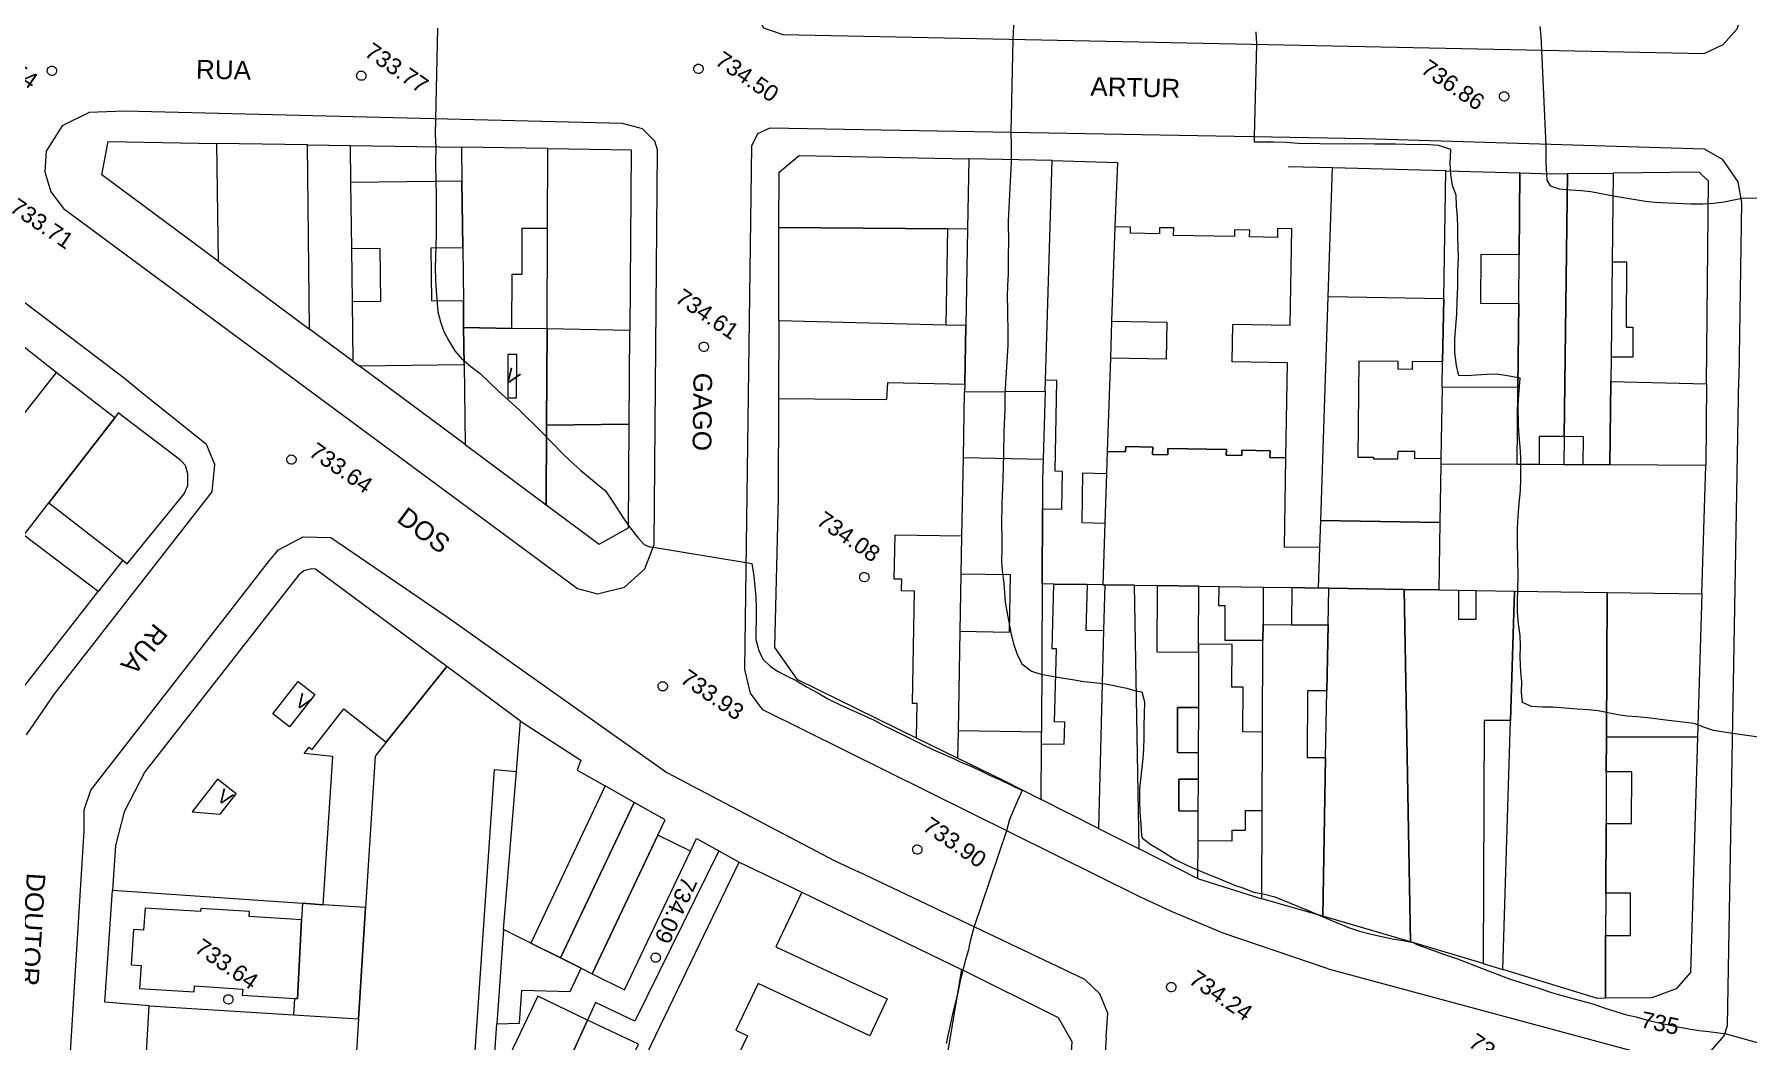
# Model space of a CAD drawing. Header units: metres. Extents: x 322294 to 7190115, y 7390841 to 10157759.
# Drawn here: x 323276.1 to 323459.6, y 7392912.9 to 7393020.6 of the extents above; entities that cross this region are included whole.
import ezdxf
from ezdxf.enums import TextEntityAlignment as Align

# ---------------------------------------------------------------- set-up
doc = ezdxf.new("R2010")
doc.units = ezdxf.units.M
doc.layers.get('0').update_dxf_attribs({"lineweight": 18})
for name, color, linetype, lineweight in [('100_SIST_VIARIO_MEIO_FIO', 1, 'Continuous', 18), ('160_P_SIMP_ASF_TOP', 7, 'Continuous', 18), ('206_MURO_E_MURO_ARRIMO', 7, 'Continuous', 18), ('214_PROJ_BEIRAL_EDIF', 10, 'Continuous', 18), ('600_CURVA_MESTRA', 14, 'Continuous', 18), ('602_CURVA_MESTRA_TOP', 24, 'Continuous', 18), ('604_CURVA_INTERM', 7, 'Continuous', 18), ('606_PTO_COTADO', 7, 'Continuous', 18), ('608_PTO_COTADO_INTERVIA', 1, 'Continuous', 18), ('624_SEGM_CURVA_MESTRA', 14, 'Continuous', 18)]:
    doc.layers.add(name, color=color, linetype=linetype, lineweight=lineweight)
doc.styles.add('Style-Arial', font='arial.ttf', dxfattribs={"height": 1.75})

# ---------------------------------------------------------------- blocks, each defined once
blk = doc.blocks.new('SP09')
at = {"color": 0, "linetype": 'Continuous'}
blk.add_lwpolyline([(-0.03, -0.51), (-0.14, -0.49), (-0.24, -0.46), (-0.31, -0.42), (-0.35, -0.39), (-0.42, -0.31), (-0.47, -0.24), (-0.51, -0.15), (-0.52, -0.09), (-0.52, 0.03), (-0.51, 0.11), (-0.48, 0.2), (-0.44, 0.27), (-0.4, 0.33), (-0.32, 0.39), (-0.23, 0.44), (-0.15, 0.48), (-0.1, 0.48), (-0.03, 0.48), (0.08, 0.48), (0.19, 0.44), (0.27, 0.4), (0.35, 0.32), (0.41, 0.23), (0.46, 0.11), (0.48, 0.03), (0.48, -0.03), (0.47, -0.08), (0.44, -0.21), (0.38, -0.3), (0.31, -0.38), (0.23, -0.44), (0.1, -0.49), (0.02, -0.51)], close=True, dxfattribs=at)
blk = doc.blocks.new('SP10')
at = {"color": 0, "linetype": 'Continuous'}
blk.add_lwpolyline([(-0.03, -0.51), (-0.14, -0.49), (-0.24, -0.46), (-0.31, -0.42), (-0.35, -0.39), (-0.42, -0.31), (-0.47, -0.24), (-0.51, -0.15), (-0.52, -0.09), (-0.52, 0.03), (-0.51, 0.11), (-0.48, 0.2), (-0.44, 0.27), (-0.4, 0.33), (-0.32, 0.39), (-0.23, 0.44), (-0.15, 0.48), (-0.1, 0.48), (-0.03, 0.48), (0.08, 0.48), (0.19, 0.44), (0.27, 0.4), (0.35, 0.32), (0.41, 0.23), (0.46, 0.11), (0.48, 0.03), (0.48, -0.03), (0.47, -0.08), (0.44, -0.21), (0.38, -0.3), (0.31, -0.38), (0.23, -0.44), (0.1, -0.49), (0.02, -0.51)], close=True, dxfattribs=at)

msp = doc.modelspace()

# ---------------------------------------------------------------- linework, layer by layer
at = {"layer": '100_SIST_VIARIO_MEIO_FIO'}
for points in [[(323422.23, 7393243.091), (323359.754, 7393243.822), (323357.141, 7393242.386), (323355.563, 7393239.874), (323353.732, 7393087.88), (323353.126, 7393023.232), (323354.198, 7393021.311), (323356.277, 7393020.596), (323454.943, 7393018.575), (323456.959, 7393019.539), (323458.45, 7393021.204), (323459.19, 7393023.313), (323462.319, 7393238.023), (323461.636, 7393240.149), (323459.498, 7393242.196), (323457.506, 7393242.775)], [(323342.556, 7393009.191), (323341.235, 7393010.491), (323339.094, 7393011.081), (323285.767, 7393012.379), (323281.99, 7393012.256), (323279.114, 7393010.824), (323277.39, 7393008.122), (323277.244, 7393005.889), (323277.885, 7393003.745), (323279.234, 7393001.959), (323334.279, 7392961.298), (323336.433, 7392960.714), (323339.311, 7392961.42), (323341.511, 7392963.416), (323342.496, 7392965.996), (323342.869, 7393008.241)]]:
    msp.add_lwpolyline(points, close=True, dxfattribs=at)
for points in [[(323287.824, 7392982.109), (323285.769, 7392983.761), (323250.904, 7393010.21), (323248.013, 7393010.914), (323245.797, 7393010.588), (323245.475, 7393010.412)], [(323414.659, 7392920.576), (323403.43, 7392924.408), (323397.891, 7392926.709), (323394.489, 7392928.285), (323376.314, 7392937.299), (323354.142, 7392948.287), (323352.813, 7392950.077), (323352.202, 7392952.609), (323352.943, 7393008.673), (323353.591, 7393009.993), (323354.925, 7393010.615), (323418.576, 7393009.454), (323454.918, 7393008.372), (323456.852, 7393007.249), (323458.545, 7393004.813), (323458.92, 7393002.612), (323458.636, 7392983.758)], [(323414.656, 7392920.569), (323452.291, 7392910.445), (323455.153, 7392911.178), (323457.087, 7392913.41), (323457.419, 7392914.5), (323458.634, 7392983.754)], [(323390.897, 7392913.224), (323391.069, 7392915.821), (323390.23, 7392917.891), (323388.627, 7392919.434), (323364.377, 7392930.948)]]:
    msp.add_lwpolyline(points, dxfattribs=at)
at = {"layer": '100_SIST_VIARIO_MEIO_FIO', "flags": 128}
for points in [[(323294.545, 7392976.708), (323287.824, 7392982.109)], [(323275.275, 7392945.637), (323278.335, 7392950.056), (323295.165, 7392971.64), (323295.455, 7392974.583), (323294.595, 7392976.637), (323294.545, 7392976.708)], [(323390.897, 7392913.224), (323387.266, 7392858.216), (323385.26, 7392835.499), (323383.434, 7392833.16), (323381.437, 7392832.156), (323379.957, 7392831.933), (323368.236, 7392832.748), (323281.165, 7392838.858), (323277.656, 7392840.708), (323276.197, 7392843.419), (323276.521, 7392855.713), (323281.445, 7392935.354), (323281.469, 7392937.594), (323282.174, 7392939.721), (323301.312, 7392964.305), (323302.277, 7392965.447), (323304.902, 7392966.829), (323307.868, 7392966.744), (323320.228, 7392958.347), (323343.862, 7392941.591), (323361.852, 7392932.147), (323364.377, 7392930.948)]]:
    msp.add_lwpolyline(points, dxfattribs=at)
at = {"layer": '206_MURO_E_MURO_ARRIMO'}
for p, q in [((323309.937, 7393008.722), (323321.863, 7393008.531)), ((323415.138, 7393006.319), (323410.392, 7393006.445)), ((323427.286, 7393005.994), (323415.138, 7393006.319)), ((323278.481, 7392984.413), (323274.855, 7392987.283)), ((323355.807, 7392981.642), (323355.777, 7392970.973)), ((323355.777, 7392970.973), (323355.375, 7392954.988)), ((323355.375, 7392954.988), (323357.757, 7392951.583)), ((323357.757, 7392951.583), (323370.565, 7392945.321)), ((323375.017, 7392943.145), (323379.884, 7392940.765)), ((323379.884, 7392940.765), (323383.945, 7392938.714)), ((323347.044, 7392934.532), (323349.405, 7392933.224)), ((323349.405, 7392933.224), (323351.593, 7392932.012)), ((323400.696, 7392930.257), (323407.576, 7392928.083)), ((323283.681, 7392917.012), (323284.5, 7392929.003)), ((323358.325, 7392928.766), (323375.425, 7392920.519)), ((323431.253, 7392921.129), (323433.366, 7392920.488)), ((323288.423, 7392916.63), (323283.681, 7392917.012)), ((323288.038, 7392909.73), (323288.423, 7392916.63))]:
    msp.add_line(p, q, dxfattribs=at)
for points in [[(323414.679, 7392992.543), (323415.138, 7393006.319)], [(323375.604, 7392975.309), (323375.732, 7392982.344)], [(323384.372, 7392982.406), (323384.152, 7392975.153)], [(323426.881, 7392982.831), (323426.749, 7392975.224)], [(323439.949, 7392977.554), (323439.912, 7392974.541)], [(323383.97, 7392944.675), (323383.975, 7392945.905)]]:
    msp.add_lwpolyline(points, dxfattribs=at)
at = {"layer": '206_MURO_E_MURO_ARRIMO', "flags": 128}
for points in [[(323349.405, 7392933.224), (323340.41, 7392914.968), (323336.227, 7392916.979), (323335.375, 7392915.097)], [(323346.406, 7392933.19), (323347.044, 7392934.532)], [(323288.423, 7392916.63), (323303.877, 7392915.65)], [(323325.122, 7392906.916), (323325.666, 7392914.702)]]:
    msp.add_lwpolyline(points, dxfattribs=at)
at = {"layer": '214_PROJ_BEIRAL_EDIF'}
for points in [[(323295.647, 7393008.95), (323295.801, 7392996.349), (323283.352, 7393005.592), (323284.047, 7393009.135)], [(323295.647, 7393008.95), (323295.801, 7392996.349), (323305.606, 7392989.069), (323305.364, 7393008.795)], [(323309.985, 7393004.756), (323310.072, 7392997.706), (323310.142, 7392991.973), (323310.219, 7392985.644), (323305.606, 7392989.069), (323305.364, 7393008.795), (323309.937, 7393008.722)], [(323331.07, 7392999.857), (323331.106, 7393008.384), (323321.863, 7393008.531), (323321.907, 7393004.902), (323321.994, 7392997.808), (323322.064, 7392992.105), (323322.099, 7392989.239), (323327.262, 7392989.145), (323327.287, 7392994.936), (323328.352, 7392994.932), (323328.373, 7392999.869)], [(323331.07, 7392999.857), (323331.106, 7393008.384), (323340.043, 7393008.241), (323339.904, 7392988.915), (323331.024, 7392989.077)], [(323373.91, 7392999.794), (323355.859, 7392999.929), (323355.875, 7393005.849), (323358.029, 7393007.64), (323376.188, 7393007.283), (323376.051, 7392999.778)], [(323384.408, 7392983.601), (323385.12, 7393007.108), (323376.188, 7393007.283), (323376.051, 7392999.778), (323375.862, 7392989.432), (323375.747, 7392983.162), (323375.732, 7392982.344), (323384.372, 7392982.406)], [(323390.548, 7392961.691), (323388.857, 7392961.717), (323385.289, 7392961.771), (323384.04, 7392961.79), (323384.073, 7392969.835), (323386.138, 7392969.797), (323386.212, 7392973.831), (323385.437, 7392973.845), (323385.615, 7392983.579), (323384.408, 7392983.601), (323385.12, 7393007.108), (323392.108, 7393006.903), (323391.812, 7393000.01), (323391.479, 7392989.922), (323391.348, 7392985.945), (323391.018, 7392975.943), (323390.94, 7392973.579), (323388.378, 7392973.626), (323388.281, 7392968.342), (323390.766, 7392968.296)], [(323322.064, 7392992.105), (323318.699, 7392992.064), (323318.629, 7392997.767), (323321.994, 7392997.808), (323321.907, 7393004.902), (323309.985, 7393004.756), (323310.072, 7392997.706), (323313.122, 7392997.744), (323313.192, 7392992.011), (323310.142, 7392991.973), (323310.219, 7392985.644), (323310.911, 7392985.13), (323322.148, 7392985.268), (323322.099, 7392989.239)], [(323435.12, 7392997.022), (323431.016, 7392997.058), (323430.97, 7392991.827), (323435.074, 7392991.791), (323434.995, 7392982.798), (323426.881, 7392982.831), (323426.929, 7392985.568), (323427.047, 7392992.327), (323427.286, 7393005.994), (323435.197, 7393005.783)], [(323434.922, 7392974.561), (323434.995, 7392982.798), (323435.074, 7392991.791), (323435.12, 7392997.022), (323435.197, 7393005.783), (323438.633, 7393005.692), (323440.288, 7393005.708), (323439.949, 7392977.554), (323437.263, 7392977.565), (323437.25, 7392974.552)], [(323441.984, 7392974.532), (323441.997, 7392977.545), (323439.949, 7392977.554), (323440.288, 7393005.708), (323445.205, 7393005.757), (323445.09, 7392996.279), (323444.967, 7392986.057), (323444.936, 7392983.452), (323444.828, 7392974.52)], [(323444.967, 7392986.057), (323444.936, 7392983.452), (323455.188, 7392983.217), (323455.409, 7393004.896), (323454.392, 7393005.848), (323445.205, 7393005.757), (323445.09, 7392996.279), (323446.609, 7392996.273), (323446.58, 7392989.268), (323447.309, 7392989.265), (323447.296, 7392986.047)], [(323355.83, 7392989.967), (323355.859, 7392999.929), (323373.91, 7392999.794), (323373.722, 7392989.489)], [(323410.129, 7392975.283), (323410.319, 7392985.458), (323404.389, 7392985.561), (323404.46, 7392989.586), (323410.606, 7392989.479), (323410.786, 7392999.798), (323409.243, 7392999.825), (323409.227, 7392998.884), (323406.258, 7392998.936), (323406.271, 7392999.658), (323404.639, 7392999.686), (323404.626, 7392998.962), (323398.116, 7392999.076), (323398.131, 7392999.896), (323396.603, 7392999.923), (323396.592, 7392999.27), (323393.489, 7392999.325), (323393.501, 7392999.98), (323391.812, 7393000.01), (323391.479, 7392989.922), (323397.409, 7392989.819), (323397.34, 7392985.841), (323391.348, 7392985.945), (323391.018, 7392975.943), (323392.985, 7392975.909), (323392.995, 7392976.489), (323395.88, 7392976.439), (323395.866, 7392975.628), (323397.504, 7392975.6), (323397.516, 7392976.272), (323403.766, 7392976.163), (323403.755, 7392975.553), (323405.418, 7392975.524), (323405.428, 7392976.1), (323408.448, 7392976.048), (323408.435, 7392975.312)], [(323426.738, 7392974.595), (323426.629, 7392968.356), (323413.882, 7392968.579), (323414.679, 7392992.543), (323427.047, 7392992.327), (323426.929, 7392985.568), (323423.661, 7392985.596), (323423.654, 7392984.744), (323422.166, 7392984.757), (323422.174, 7392985.595), (323417.939, 7392985.633), (323417.849, 7392975.365), (323419.511, 7392975.35), (323419.509, 7392975.184), (323422.142, 7392975.161), (323422.149, 7392976.011), (323423.926, 7392975.995), (323423.919, 7392975.249), (323426.749, 7392975.224)], [(323373.722, 7392989.489), (323355.83, 7392989.967), (323355.807, 7392981.642), (323367.417, 7392981.51), (323367.525, 7392983.333), (323375.747, 7392983.162), (323375.862, 7392989.432)], [(323327.262, 7392989.145), (323322.099, 7392989.239), (323322.148, 7392985.268), (323322.252, 7392976.709), (323330.944, 7392970.256), (323330.98, 7392978.795), (323331.024, 7392989.077)], [(323339.904, 7392988.915), (323331.024, 7392989.077), (323330.98, 7392978.795), (323339.832, 7392978.904)], [(323327.785, 7392986.355), (323326.843, 7392986.359), (323326.823, 7392981.705), (323327.765, 7392981.701)], [(323322.252, 7392976.709), (323310.911, 7392985.13), (323322.148, 7392985.268)], [(323455.099, 7392974.478), (323444.828, 7392974.52), (323444.936, 7392983.452), (323455.188, 7392983.217)], [(323330.944, 7392970.256), (323336.605, 7392966.053), (323339.752, 7392967.803), (323339.832, 7392978.904), (323330.98, 7392978.795)], [(323384.04, 7392961.79), (323383.975, 7392945.905), (323375.07, 7392946.067), (323375.264, 7392956.71), (323380.55, 7392956.613), (323380.662, 7392962.743), (323375.376, 7392962.839), (323375.45, 7392966.885), (323375.604, 7392975.309), (323384.152, 7392975.153), (323384.086, 7392972.974), (323384.073, 7392969.835)], [(323407.713, 7392961.431), (323410.775, 7392961.385), (323413.641, 7392961.341), (323413.785, 7392965.672), (323409.984, 7392965.73), (323410.129, 7392975.283), (323408.435, 7392975.312), (323408.448, 7392976.048), (323405.428, 7392976.1), (323405.418, 7392975.524), (323403.755, 7392975.553), (323403.766, 7392976.163), (323397.516, 7392976.272), (323397.504, 7392975.6), (323395.866, 7392975.628), (323395.88, 7392976.439), (323392.995, 7392976.489), (323392.985, 7392975.909), (323391.018, 7392975.943), (323390.94, 7392973.579), (323390.766, 7392968.296), (323390.548, 7392961.691), (323390.745, 7392961.688), (323393.916, 7392961.64), (323396.365, 7392961.603), (323400.825, 7392961.535), (323402.983, 7392961.503)], [(323437.25, 7392974.552), (323434.922, 7392974.561), (323426.738, 7392974.595), (323426.629, 7392968.356), (323426.503, 7392961.147), (323428.635, 7392961.114), (323430.534, 7392961.086), (323434.64, 7392961.023), (323444.528, 7392960.874), (323454.685, 7392960.72), (323455.099, 7392974.478), (323444.828, 7392974.52), (323441.984, 7392974.532), (323439.912, 7392974.541)], [(323413.785, 7392965.672), (323413.882, 7392968.579), (323426.629, 7392968.356), (323426.503, 7392961.147), (323422.819, 7392961.202), (323414.735, 7392961.325), (323413.641, 7392961.341)], [(323375.07, 7392946.067), (323375.264, 7392956.71), (323375.376, 7392962.839), (323375.45, 7392966.885), (323368.258, 7392967.016), (323368.173, 7392962.326), (323368.983, 7392962.311), (323368.961, 7392961.074), (323370.339, 7392961.049), (323370.119, 7392949.013), (323370.632, 7392949.003), (323370.565, 7392945.321), (323375.017, 7392943.145)], [(323390.622, 7392956.796), (323390.088, 7392935.613), (323383.945, 7392938.714), (323383.97, 7392944.675), (323386.412, 7392944.614), (323386.472, 7392946.996), (323385.371, 7392947.023), (323385.568, 7392954.826), (323385.115, 7392954.837), (323385.289, 7392961.771), (323388.857, 7392961.717), (323388.734, 7392956.843)], [(323390.622, 7392956.796), (323390.088, 7392935.613), (323394.418, 7392933.427), (323393.916, 7392961.64), (323390.745, 7392961.688)], [(323400.726, 7392937.466), (323400.713, 7392934.303), (323400.696, 7392930.257), (323394.418, 7392933.427), (323393.916, 7392961.64), (323396.365, 7392961.603), (323396.336, 7392954.501), (323400.796, 7392954.483), (323400.771, 7392948.538), (323398.549, 7392948.547), (323398.529, 7392943.724), (323400.752, 7392943.715), (323400.74, 7392940.876), (323398.686, 7392940.885), (323398.672, 7392937.474)], [(323400.825, 7392961.535), (323396.365, 7392961.603), (323396.336, 7392954.501), (323400.796, 7392954.483), (323400.799, 7392955.316)], [(323402.983, 7392961.503), (323407.713, 7392961.431), (323407.697, 7392957.429), (323407.69, 7392955.717), (323403.631, 7392955.733), (323403.646, 7392959.425), (323402.975, 7392959.427)], [(323414.663, 7392957.4), (323414.735, 7392961.325), (323413.641, 7392961.341), (323410.775, 7392961.385), (323410.759, 7392957.416)], [(323414.401, 7392943.207), (323414.533, 7392950.327), (323414.663, 7392957.4), (323414.735, 7392961.325), (323422.819, 7392961.202), (323423.498, 7392923.484), (323414.088, 7392926.202)], [(323434.64, 7392961.023), (323434.204, 7392947.167), (323431.36, 7392947.178), (323431.253, 7392921.129), (323423.498, 7392923.484), (323422.819, 7392961.202), (323426.503, 7392961.147), (323428.635, 7392961.114), (323428.623, 7392958.017), (323430.521, 7392958.01), (323430.534, 7392961.086)], [(323444.377, 7392924.154), (323444.35, 7392917.42), (323443.495, 7392917.412), (323433.366, 7392920.488), (323434.204, 7392947.167), (323434.64, 7392961.023), (323444.528, 7392960.874), (323444.465, 7392945.416), (323444.449, 7392941.677), (323444.427, 7392936.15), (323444.396, 7392928.689)], [(323454.223, 7392945.376), (323444.465, 7392945.416), (323444.528, 7392960.874), (323454.685, 7392960.72)], [(323414.401, 7392943.207), (323414.088, 7392926.202), (323407.576, 7392928.083), (323407.615, 7392937.513), (323407.65, 7392945.927), (323407.69, 7392955.717), (323407.697, 7392957.429), (323410.759, 7392957.416), (323414.663, 7392957.4), (323414.533, 7392950.327), (323412.444, 7392950.335), (323412.415, 7392943.215)], [(323400.713, 7392934.303), (323404.387, 7392934.288), (323404.391, 7392935.412), (323405.812, 7392935.406), (323405.82, 7392937.521), (323407.615, 7392937.513), (323407.65, 7392945.927), (323405.542, 7392945.936), (323405.562, 7392950.722), (323404.356, 7392950.727), (323404.375, 7392955.301), (323400.799, 7392955.316), (323400.796, 7392954.483), (323400.771, 7392948.538), (323400.752, 7392943.715), (323400.74, 7392940.876), (323400.726, 7392937.466)], [(323400.771, 7392948.538), (323400.752, 7392943.715), (323398.529, 7392943.724), (323398.549, 7392948.547)], [(323444.377, 7392924.154), (323447.035, 7392924.143), (323447.054, 7392928.678), (323444.396, 7392928.689), (323444.427, 7392936.15), (323447.149, 7392936.139), (323447.172, 7392941.666), (323444.449, 7392941.677), (323444.465, 7392945.416), (323454.223, 7392945.376), (323453.465, 7392920.19), (323451.949, 7392918.436), (323449.321, 7392917.47), (323444.35, 7392917.42)], [(323400.74, 7392940.876), (323400.726, 7392937.466), (323398.672, 7392937.474), (323398.686, 7392940.885)]]:
    msp.add_lwpolyline(points, close=True, dxfattribs=at)
at = {"layer": '214_PROJ_BEIRAL_EDIF', "flags": 128}
for points in [[(323261.721, 7392963.217), (323260.782, 7392962.029), (323255.591, 7392955.464), (323262.088, 7392950.425), (323265.245, 7392954.482), (323274.986, 7392967.001), (323277.673, 7392970.454), (323284.758, 7392979.558), (323278.481, 7392984.413), (323274.827, 7392979.791), (323272.409, 7392976.734), (323274.998, 7392974.726), (323272.07, 7392970.95), (323270.973, 7392971.801), (323266.334, 7392965.819), (323267.45, 7392964.953), (323264.458, 7392961.094)], [(323284.758, 7392979.558), (323277.673, 7392970.454), (323285.595, 7392964.31), (323286.066, 7392963.948), (323292.168, 7392971.432), (323292.547, 7392972.337), (323292.55, 7392973.569), (323292.322, 7392974.472), (323291.823, 7392975.012), (323285.107, 7392980.098)], [(323282.975, 7392960.959), (323274.986, 7392967.001), (323277.673, 7392970.454), (323285.595, 7392964.31)], [(323273.207, 7392948.465), (323282.975, 7392960.959), (323274.986, 7392967.001), (323265.245, 7392954.482)], [(323313.809, 7392944.844), (323320.29, 7392952.953), (323306.239, 7392963.358), (323305.848, 7392963.416), (323304.969, 7392963.193), (323304.451, 7392962.749), (323287.951, 7392941.664), (323285.731, 7392937.397), (323284.826, 7392933.787), (323284.5, 7392929.003), (323304.833, 7392927.595), (323307.072, 7392927.44), (323308.09, 7392943.317), (323305.034, 7392943.618), (323305.57, 7392944.302), (323305.868, 7392944.069), (323309.26, 7392948.404)], [(323310.36, 7392907.71), (323314.445, 7392907.208), (323314.095, 7392902.539), (323318.443, 7392902.307), (323318.738, 7392906.836), (323322.983, 7392906.576), (323325.4, 7392941.907), (323327.747, 7392941.713), (323328.186, 7392947.106), (323320.29, 7392952.953), (323313.809, 7392944.844), (323312.62, 7392943.357), (323311.591, 7392927.127), (323310.836, 7392915.209)], [(323304.361, 7392951.337), (323306.147, 7392949.939), (323303.448, 7392946.49), (323301.662, 7392947.888)], [(323327.747, 7392941.713), (323328.186, 7392947.106), (323334.631, 7392942.907), (323334.245, 7392941.861), (323337.263, 7392940.15), (323329.284, 7392923.341), (323326.371, 7392924.798)], [(323295.752, 7392940.875), (323293.017, 7392937.38), (323296.04, 7392937.143), (323297.742, 7392939.318)], [(323337.263, 7392940.15), (323329.284, 7392923.341), (323332.454, 7392921.755), (323340.354, 7392938.397)], [(323343.678, 7392936.512), (323340.354, 7392938.397), (323332.454, 7392921.755), (323334.694, 7392920.635), (323335.863, 7392920.05), (323342.902, 7392934.877)], [(323335.863, 7392920.05), (323339.336, 7392918.313), (323346.406, 7392933.19), (323342.902, 7392934.877)], [(323337.468, 7392902.671), (323351.593, 7392932.012), (323358.325, 7392928.766), (323355.509, 7392922.917), (323367.435, 7392917.363), (323365.594, 7392913.411), (323353.618, 7392918.989), (323351.226, 7392914.02), (323352.497, 7392913.409), (323345.473, 7392898.818)], [(323307.072, 7392927.44), (323304.833, 7392927.595), (323304.72, 7392925.809), (323304.308, 7392917.378), (323303.988, 7392917.398), (323303.877, 7392915.65), (323310.836, 7392915.209), (323311.591, 7392927.127)], [(323304.72, 7392925.809), (323299.129, 7392926.163), (323299.163, 7392926.698), (323293.952, 7392927.028), (323293.932, 7392926.705), (323287.983, 7392927.082), (323287.832, 7392924.702), (323286.743, 7392924.771), (323286.504, 7392920.988), (323287.55, 7392920.922), (323287.395, 7392918.478), (323293.238, 7392918.108), (323293.279, 7392918.74), (323298.435, 7392918.413), (323298.393, 7392917.753), (323303.988, 7392917.398), (323304.308, 7392917.378)], [(323325.666, 7392914.702), (323328.089, 7392914.741), (323328.315, 7392918.286), (323333.493, 7392918.139), (323334.694, 7392920.635), (323332.454, 7392921.755), (323329.284, 7392923.341), (323326.371, 7392924.798)], [(323373.454, 7392908.828), (323376.087, 7392908.595), (323375.649, 7392904.856), (323372.888, 7392905.466), (323370.005, 7392888.358), (323385.339, 7392883.376), (323387.272, 7392912.771), (323385.79, 7392915.319), (323375.425, 7392920.519)], [(323328.583, 7392893.169), (323330.591, 7392904.539), (323335.375, 7392915.097), (323330.03, 7392917.641), (323326.613, 7392910.463), (323328.265, 7392909.677), (323326.613, 7392906.206), (323325.122, 7392906.916), (323324.777, 7392901.968), (323324.21, 7392893.863)], [(323335.414, 7392898.361), (323333.42, 7392899.31), (323334.328, 7392903.06), (323335.814, 7392906.184), (323337.459, 7392905.401), (323340.836, 7392912.498), (323335.375, 7392915.097), (323330.591, 7392904.539), (323328.583, 7392893.169), (323332.636, 7392892.526), (323334.862, 7392897.203)]]:
    msp.add_lwpolyline(points, close=True, dxfattribs=at)
at = {"layer": '600_CURVA_MESTRA', "elevation": 735}
for points in [[(323381.024, 7393022.263), (323380.887, 7393020.092), (323380.694, 7393010.145), (323380.732, 7393008.729), (323380.733, 7393006.838), (323380.614, 7393004.899), (323380.416, 7393000.602), (323380.435, 7392998.215), (323380.401, 7392997.141), (323380.416, 7392996.072), (323380.398, 7392994.956), (323380.316, 7392993.745), (323380.311, 7392992.501), (323380.349, 7392991.244), (323380.386, 7392988.376), (323380.359, 7392987.337), (323380.123, 7392983.313), (323380.048, 7392981.886), (323380.032, 7392980.484), (323379.941, 7392978.072), (323379.918, 7392975.702), (323379.843, 7392972.951), (323379.716, 7392970.409), (323379.683, 7392968.126), (323379.724, 7392966.811), (323379.722, 7392965.556), (323379.681, 7392964.232), (323379.776, 7392963.214), (323379.928, 7392961.854), (323380.091, 7392959.821), (323380.249, 7392958.831), (323380.732, 7392956.396), (323380.973, 7392955.358), (323381.349, 7392954.329), (323381.871, 7392953.246), (323382.899, 7392952.437), (323383.892, 7392952.134), (323386.114, 7392951.726), (323387.287, 7392951.553), (323388.508, 7392951.327), (323389.566, 7392951.232), (323390.831, 7392951.073), (323393.114, 7392950.631), (323394.076, 7392950.355), (323394.714, 7392950.243), (323394.996, 7392949.171), (323394.942, 7392946.588), (323394.932, 7392945.345), (323394.883, 7392944.13), (323394.814, 7392943.105), (323394.58, 7392940.852), (323394.475, 7392939.85), (323394.467, 7392938.567), (323394.505, 7392937.321), (323394.622, 7392936.064), (323394.682, 7392934.798), (323394.789, 7392934.577), (323395.664, 7392933.896), (323396.535, 7392933.379), (323398.345, 7392932.246), (323399.609, 7392931.635), (323401.599, 7392930.771), (323402.619, 7392930.391), (323404.654, 7392929.539), (323405.657, 7392929.2), (323406.684, 7392928.789), (323407.696, 7392928.61), (323408.967, 7392928.27), (323412.45, 7392926.852), (323414.538, 7392925.975), (323415.547, 7392925.531), (323416.85, 7392924.991), (323418.018, 7392924.617), (323419.13, 7392924.316), (323421.515, 7392923.805), (323422.712, 7392923.605), (323423.776, 7392923.38), (323424.159, 7392923.174), (323425.859, 7392922.572), (323427.126, 7392922.12), (323428.506, 7392921.652), (323431.279, 7392920.575), (323433.997, 7392919.547), (323436.178, 7392918.844), (323437.135, 7392918.545), (323438.467, 7392918.075), (323439.426, 7392917.779), (323443.132, 7392916.778), (323444.324, 7392916.368), (323446.627, 7392915.657), (323447.641, 7392915.426), (323447.762, 7392915.393)], [(323452.72, 7392914.261), (323453.269, 7392914.164), (323454.412, 7392913.983), (323455.422, 7392913.867), (323457.286, 7392913.6), (323473.857, 7392908.969)]]:
    msp.add_lwpolyline(points, dxfattribs=at)
at = {"layer": '604_CURVA_INTERM', "flags": 128}
for points, elevation in [([(323319.29, 7393021.283), (323319.035, 7393009.909), (323319.116, 7393008.588), (323319.084, 7393006.918), (323319.111, 7393004.685), (323319.16, 7393003.663), (323319.149, 7393002.57), (323319.164, 7392999.068), (323319.104, 7392997.992), (323319.053, 7392995.588), (323319.069, 7392994.384), (323319.146, 7392993.12), (323319.332, 7392990.924), (323319.608, 7392989.855), (323319.984, 7392988.806), (323320.523, 7392987.818), (323321.151, 7392986.746), (323321.87, 7392985.908), (323322.865, 7392985.069), (323323.864, 7392984.295), (323325.826, 7392982.422), (323328.027, 7392980.437), (323330.465, 7392978.028), (323332.638, 7392975.789), (323333.487, 7392974.978), (323334.601, 7392973.957), (323336.326, 7392972.526), (323337.301, 7392971.741), (323338.216, 7392970.372), (323339.173, 7392968.845), (323339.927, 7392967.799), (323340.739, 7392966.751), (323341.421, 7392966.011), (323341.988, 7392965.748), (323342.384, 7392965.702), (323352.353, 7392964.063), (323352.964, 7392963.959), (323353.173, 7392962.607), (323353.289, 7392961.475), (323353.369, 7392960.44), (323353.424, 7392959.187), (323353.433, 7392957.871), (323353.369, 7392956.835), (323353.383, 7392955.826), (323353.689, 7392954.644), (323354.122, 7392953.742), (323354.939, 7392952.943), (323355.793, 7392952.415), (323356.743, 7392951.918), (323357.705, 7392951.442), (323358.817, 7392950.752), (323360.021, 7392950.121), (323361.175, 7392949.445), (323362.4, 7392948.83), (323366.048, 7392947.186), (323367.019, 7392946.653), (323369.173, 7392945.645), (323371.229, 7392944.602), (323372.346, 7392944.059), (323373.406, 7392943.581), (323374.415, 7392943.15), (323375.344, 7392942.71), (323376.322, 7392942.321), (323377.33, 7392941.838), (323378.403, 7392941.295), (323379.489, 7392940.831), (323381.921, 7392939.679), (323381.375, 7392938.488), (323380.946, 7392937.503), (323380.563, 7392936.551), (323380.212, 7392935.366), (323376.735, 7392925.002), (323376.384, 7392923.689), (323376.232, 7392923.025)], 734), ([(323473.934, 7392943.516), (323457.967, 7392945.775), (323455.921, 7392946.078), (323454.965, 7392946.411), (323453.86, 7392946.858), (323451.12, 7392947.155), (323448.863, 7392947.438), (323447.76, 7392947.547), (323446.7, 7392947.624), (323445.684, 7392947.759), (323443.574, 7392948.186), (323442.523, 7392948.318), (323441.319, 7392948.39), (323438.719, 7392948.591), (323437.615, 7392948.593), (323436.457, 7392948.643), (323435.467, 7392949.074), (323435.364, 7392950.18), (323435.391, 7392951.293), (323435.314, 7392952.38), (323435.241, 7392953.944), (323435.273, 7392955.146), (323435.243, 7392956.256), (323435.042, 7392957.524), (323434.957, 7392958.757), (323434.954, 7392959.855), (323435.012, 7392962.63), (323434.952, 7392966.309), (323434.949, 7392967.764), (323435.017, 7392969.054), (323435.121, 7392970.385), (323435.263, 7392971.779), (323435.317, 7392973.036), (323435.307, 7392975.361), (323435.234, 7392976.446), (323435.117, 7392977.673), (323435.041, 7392978.798), (323435.029, 7392980.88), (323435.07, 7392982.038), (323435.238, 7392983.806), (323433.868, 7392984.075), (323432.696, 7392984.237), (323431.66, 7392984.215), (323430.514, 7392984.121), (323429.492, 7392984.057), (323428.671, 7392984.085), (323428.4, 7392985.176), (323428.224, 7392986.562), (323428.242, 7392987.97), (323428.347, 7392989.329), (323428.431, 7392990.678), (323428.497, 7392992.096), (323428.541, 7392993.595), (323428.568, 7392995.221), (323428.621, 7392996.659), (323428.608, 7392997.912), (323428.557, 7392998.959), (323428.541, 7392999.986), (323428.503, 7393001.058), (323428.397, 7393002.22), (323428.363, 7393003.401), (323427.994, 7393004.441), (323427.796, 7393005.633), (323427.724, 7393006.824), (323427.803, 7393008.285), (323426.531, 7393008.71), (323425.511, 7393008.786), (323422.976, 7393008.836), (323421.882, 7393008.879), (323419.628, 7393008.874), (323418.405, 7393008.886), (323417.226, 7393008.866), (323413.795, 7393008.892), (323411.457, 7393008.942), (323410.181, 7393009.041), (323408.857, 7393009.086), (323406.776, 7393009.091), (323406.79, 7393009.669), (323407.018, 7393019.557), (323406.974, 7393020.906)], 736), ([(323437.335, 7393021.45), (323437.444, 7393020.452), (323437.503, 7393018.932), (323437.991, 7393008.697), (323437.983, 7393007.949), (323437.96, 7393006.877), (323438.05, 7393005.667), (323438.072, 7393004.991), (323438.448, 7393004.399), (323439.414, 7393004.078), (323440.607, 7393003.961), (323441.745, 7393003.892), (323442.783, 7393003.796), (323445.404, 7393003.292), (323448.641, 7393002.76), (323449.661, 7393002.651), (323451.062, 7393002.599), (323453.518, 7393002.477), (323454.774, 7393002.482), (323455.919, 7393002.547), (323457.08, 7393002.699), (323458.971, 7393003.083), (323467.659, 7393003.114)], 737), ([(323376.232, 7392923.025), (323376.14, 7392922.625), (323375.815, 7392921.438), (323375.242, 7392919.106), (323375.01, 7392918.055), (323374.444, 7392915.723), (323373.756, 7392912.572)], 734)]:
    msp.add_lwpolyline(points, dxfattribs=dict(at, elevation=elevation))
at = {"layer": '624_SEGM_CURVA_MESTRA', "elevation": 735}
msp.add_lwpolyline([(323447.762, 7392915.393), (323448.855, 7392915.092), (323449.926, 7392914.834), (323452.096, 7392914.371), (323452.72, 7392914.261)], dxfattribs=at)

# ---------------------------------------------------------------- block references
at = {"layer": '606_PTO_COTADO', "rotation": 325.5688295630279}
for p in [(323311.164, 7393016.19, 733.773), (323433.533, 7393013.97, 736.864), (323347.845, 7392987.166, 734.615), (323365.029, 7392962.504, 734.085), (323370.702, 7392933.338, 733.99), (323342.689, 7392921.766, 734.09), (323296.925, 7392917.294, 733.645)]:
    msp.add_blockref('SP09', p, dxfattribs=at)
at = {"layer": '608_PTO_COTADO_INTERVIA', "rotation": 325.5688295630279}
for p in [(323278.033, 7393016.708, 733.545), (323347.262, 7393016.918, 734.49), (323303.681, 7392975.087, 733.645), (323343.446, 7392950.814, 733.935), (323397.897, 7392918.614, 734.24)]:
    msp.add_blockref('SP10', p, dxfattribs=at)

# ---------------------------------------------------------------- texts
at = {"layer": '160_P_SIMP_ASF_TOP', "style": 'Style-Arial'}
for s, rotation, p in [('RUA', 358.71153, (323293.439, 7393016.893)), ('ARTUR', 358.70502, (323389.215, 7393015.052)), ('GAGO', 269.3533, (323347.709, 7392984.39)), ('DOS', 323.34744, (323315.408, 7392969.332)), ('DOUTOR', 266.40392, (323276.33, 7392930.822))]:
    msp.add_text(s, height=2, rotation=rotation, dxfattribs=at).set_placement(p, align=Align.MIDDLE_LEFT)
msp.add_text('RUA', height=2, rotation=230.57342, dxfattribs=at).set_placement((323289.004, 7392957.695))
at = {"layer": '214_PROJ_BEIRAL_EDIF', "style": 'Style-Arial'}
for p in [(323326.283, 7392983.737), (323303.905, 7392948.913), (323295.541, 7392938.713)]:
    msp.add_text('V', height=1.5, rotation=325.56883, dxfattribs=at).set_placement(p)
at = {"layer": '602_CURVA_MESTRA_TOP', "style": 'Style-Arial'}
msp.add_text('735', height=1.75, rotation=347.97818, dxfattribs=at).set_placement((323450.22, 7392914.771), align=Align.MIDDLE_CENTER)
at = {"layer": '606_PTO_COTADO', "style": 'Style-Arial'}
for s, rotation, p in [('733.77', 325.56883, (323314.931, 7393017.014, 733.773)), ('736.86', 325.56883, (323428.042, 7393015.22, 736.864)), ('734.61', 325.56883, (323348.187, 7392990.679, 734.615)), ('734.08', 325.56883, (323363.327, 7392966.849, 734.085)), ('733.90', 325.56883, (323374.688, 7392934.122, 733.99)), ('734.09', 245.56412, (323344.831, 7392926.854, 734.09)), ('733.64', 325.56883, (323296.726, 7392921.085, 733.645)), ('734.49', 325.56883, (323433.131, 7392910.967, 734.492))]:
    msp.add_text(s, height=1.75, rotation=rotation, dxfattribs=at).set_placement(p, align=Align.MIDDLE_CENTER)
at = {"layer": '608_PTO_COTADO_INTERVIA', "style": 'Style-Arial'}
for s, p in [('733.54', (323273.129, 7393017.518, 733.545)), ('734.50', (323352.466, 7393016.094, 734.49)), ('733.71', (323276.939, 7393000.364, 733.715)), ('733.64', (323308.97, 7392974.205, 733.645)), ('733.93', (323348.735, 7392949.932, 733.935)), ('734.24', (323403.186, 7392917.732, 734.24))]:
    msp.add_text(s, height=1.75, rotation=325.56883, dxfattribs=at).set_placement(p, align=Align.MIDDLE_CENTER)

doc.saveas('drawing.dxf')
